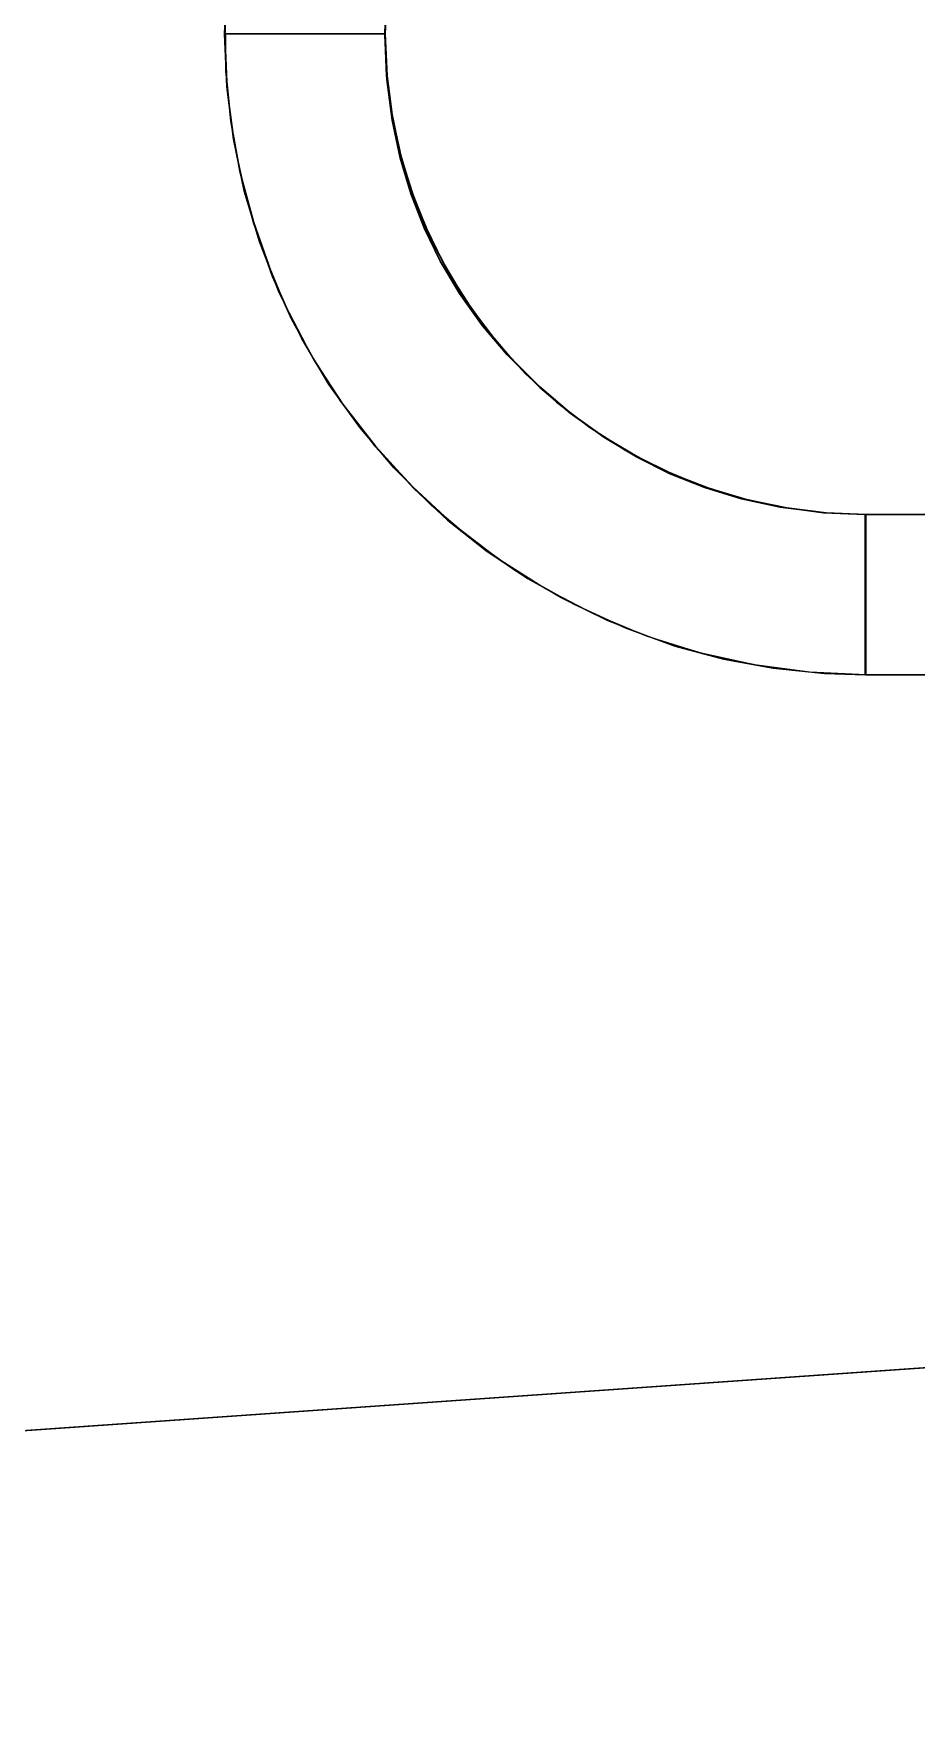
# Model space of a CAD drawing. Header units: millimetres. Extents: x -5968 to 8419, y -11886 to 221.
# Drawn here: x -5580 to -5575.87, y -10809.17 to -10801.26 of the extents above; entities that cross this region are included whole.
import ezdxf

# ---------------------------------------------------------------- set-up
doc = ezdxf.new("R2010")
doc.units = ezdxf.units.MM
doc.header["$LTSCALE"] = 20
doc.layers.add('Beschläge', color=7, linetype='Continuous')
doc.layers.add('Innenausbau_Konstruktion', color=7, linetype='Continuous')

msp = doc.modelspace()

# ---------------------------------------------------------------- linework, layer by layer
at = {"layer": 'Beschläge', "color": 7, "linetype": 'Continuous', "lineweight": 9, "transparency": 33554687}
for points, invisible_edges in [([(-5578.3595, -10801.2668, 3091.6093), (-5578.3542, -10801.0792, 3091.6093), (-5583.8596, -10794.5603, 3091.6093), (-5583.8596, -10807.9603, 3091.6093)], 10), ([(-5578.3575, -10801.2668, 3559.6093), (-5578.3522, -10801.0792, 3559.6093), (-5583.8576, -10794.5603, 3559.6093), (-5583.8576, -10807.9603, 3559.6093)], 10), ([(-5582.3596, -10807.9603, 3090.1093), (-5582.3596, -10794.5603, 3090.1093), (-5579.1088, -10801.2094, 3090.1093), (-5579.1054, -10801.4348, 3090.1093)], 10), ([(-5582.3576, -10807.9603, 3558.1093), (-5582.3576, -10794.5603, 3558.1093), (-5579.1068, -10801.2094, 3558.1093), (-5579.1034, -10801.4348, 3558.1093)], 10), ([(-5578.3596, -10801.2603, 3090.8593), (-5579.1096, -10801.2603, 3090.1093), (-5579.0982, -10800.9988, 3090.1093)], 8), ([(-5578.3576, -10801.2603, 3558.8593), (-5579.1076, -10801.2603, 3558.1093), (-5579.0973, -10801.0126, 3558.1093)], 8), ([(-5578.3596, -10801.2603, 3090.8593), (-5579.0982, -10800.9988, 3090.1093), (-5578.351, -10801.0642, 3090.8593)], 3), ([(-5578.3576, -10801.2603, 3558.8593), (-5579.0973, -10801.0126, 3558.1093), (-5578.3499, -10801.0745, 3558.8593)], 3), ([(-5583.8596, -10807.9603, 3091.6093), (-5578.3494, -10801.4738, 3091.6093), (-5578.3595, -10801.2668, 3091.6093)], 9), ([(-5583.8576, -10807.9603, 3559.6093), (-5578.3474, -10801.4738, 3559.6093), (-5578.3575, -10801.2668, 3559.6093)], 9), ([(-5578.3519, -10801.4461, 3090.8593), (-5579.1096, -10801.2603, 3090.1093), (-5578.3596, -10801.2603, 3090.8593)], 1), ([(-5578.3519, -10801.4461, 3090.8593), (-5579.0993, -10801.5081, 3090.1093), (-5579.1096, -10801.2603, 3090.1093)], 9), ([(-5578.349, -10801.4564, 3558.8593), (-5579.1076, -10801.2603, 3558.1093), (-5578.3576, -10801.2603, 3558.8593)], 1), ([(-5578.349, -10801.4564, 3558.8593), (-5579.0962, -10801.5218, 3558.1093), (-5579.1076, -10801.2603, 3558.1093)], 9), ([(-5578.3596, -10801.2603, 3090.8593), (-5578.3596, -10801.2603, 3091.6093), (-5578.351, -10801.4564, 3091.6093), (-5578.351, -10801.4564, 3090.8593)], 4), ([(-5578.3576, -10801.2603, 3558.8593), (-5578.3576, -10801.2603, 3559.6093), (-5578.3499, -10801.4461, 3559.6093), (-5578.3499, -10801.4461, 3558.8593)], 4), ([(-5582.3596, -10807.9603, 3090.1093), (-5579.1054, -10801.4348, 3090.1093), (-5579.0823, -10801.6699, 3090.1093)], 9), ([(-5582.3576, -10807.9603, 3558.1093), (-5579.1034, -10801.4348, 3558.1093), (-5579.0803, -10801.6699, 3558.1093)], 9), ([(-5578.3289, -10801.6307, 3090.8593), (-5579.0993, -10801.5081, 3090.1093), (-5578.3519, -10801.4461, 3090.8593)], 3), ([(-5578.3234, -10801.651, 3558.8593), (-5579.0962, -10801.5218, 3558.1093), (-5578.349, -10801.4564, 3558.8593)], 3), ([(-5578.351, -10801.4564, 3090.8593), (-5578.351, -10801.4564, 3091.6093), (-5578.3254, -10801.651, 3091.6093), (-5578.3254, -10801.651, 3090.8593)], 5), ([(-5578.3499, -10801.4461, 3558.8593), (-5578.3499, -10801.4461, 3559.6093), (-5578.3269, -10801.6307, 3559.6093), (-5578.3269, -10801.6307, 3558.8593)], 5), ([(-5583.8596, -10807.9603, 3091.6093), (-5578.325, -10801.6642, 3091.6093), (-5578.3494, -10801.4738, 3091.6093)], 9), ([(-5583.8576, -10807.9603, 3559.6093), (-5578.323, -10801.6642, 3559.6093), (-5578.3474, -10801.4738, 3559.6093)], 9), ([(-5578.3289, -10801.6307, 3090.8593), (-5579.0687, -10801.7541, 3090.1093), (-5579.0993, -10801.5081, 3090.1093)], 9), ([(-5578.3234, -10801.651, 3558.8593), (-5579.062, -10801.7813, 3558.1093), (-5579.0962, -10801.5218, 3558.1093)], 9), ([(-5583.8596, -10807.9603, 3091.6093), (-5578.2877, -10801.8417, 3091.6093), (-5578.325, -10801.6642, 3091.6093)], 9), ([(-5583.8576, -10807.9603, 3559.6093), (-5578.2857, -10801.8417, 3559.6093), (-5578.323, -10801.6642, 3559.6093)], 9), ([(-5582.3596, -10807.9603, 3090.1093), (-5579.0823, -10801.6699, 3090.1093), (-5579.0399, -10801.9025, 3090.1093)], 9), ([(-5582.3576, -10807.9603, 3558.1093), (-5579.0803, -10801.6699, 3558.1093), (-5579.0379, -10801.9025, 3558.1093)], 9), ([(-5578.2907, -10801.8127, 3090.8593), (-5579.0687, -10801.7541, 3090.1093), (-5578.3289, -10801.6307, 3090.8593)], 3), ([(-5578.2809, -10801.8427, 3558.8593), (-5579.062, -10801.7813, 3558.1093), (-5578.3234, -10801.651, 3558.8593)], 3), ([(-5578.3269, -10801.6307, 3558.8593), (-5578.3269, -10801.6307, 3559.6093), (-5578.2887, -10801.8127, 3559.6093), (-5578.2887, -10801.8127, 3558.8593)], 5), ([(-5578.3254, -10801.651, 3090.8593), (-5578.3254, -10801.651, 3091.6093), (-5578.2829, -10801.8427, 3091.6093), (-5578.2829, -10801.8427, 3090.8593)], 5), ([(-5578.2907, -10801.8127, 3090.8593), (-5579.0178, -10801.9968, 3090.1093), (-5579.0687, -10801.7541, 3090.1093)], 9), ([(-5578.2809, -10801.8427, 3558.8593), (-5579.0054, -10802.0368, 3558.1093), (-5579.062, -10801.7813, 3558.1093)], 9), ([(-5583.8596, -10807.9603, 3091.6093), (-5578.238, -10802.0093, 3091.6093), (-5578.2877, -10801.8417, 3091.6093)], 9), ([(-5583.8576, -10807.9603, 3559.6093), (-5578.236, -10802.0093, 3559.6093), (-5578.2857, -10801.8417, 3559.6093)], 9), ([(-5578.2377, -10801.9909, 3090.8593), (-5579.0178, -10801.9968, 3090.1093), (-5578.2907, -10801.8127, 3090.8593)], 3), ([(-5578.2219, -10802.0299, 3558.8593), (-5579.0054, -10802.0368, 3558.1093), (-5578.2809, -10801.8427, 3558.8593)], 3), ([(-5578.2887, -10801.8127, 3558.8593), (-5578.2887, -10801.8127, 3559.6093), (-5578.2357, -10801.9909, 3559.6093), (-5578.2357, -10801.9909, 3558.8593)], 5), ([(-5578.2829, -10801.8427, 3090.8593), (-5578.2829, -10801.8427, 3091.6093), (-5578.2239, -10802.0299, 3091.6093), (-5578.2239, -10802.0299, 3090.8593)], 5), ([(-5582.3596, -10807.9603, 3090.1093), (-5579.0399, -10801.9025, 3090.1093), (-5578.9756, -10802.1437, 3090.1093)], 9), ([(-5582.3576, -10807.9603, 3558.1093), (-5579.0379, -10801.9025, 3558.1093), (-5578.9736, -10802.1437, 3558.1093)], 9), ([(-5583.8596, -10807.9603, 3091.6093), (-5578.1759, -10802.1695, 3091.6093), (-5578.238, -10802.0093, 3091.6093)], 9), ([(-5583.8576, -10807.9603, 3559.6093), (-5578.1739, -10802.1695, 3559.6093), (-5578.236, -10802.0093, 3559.6093)], 9), ([(-5578.2377, -10801.9909, 3090.8593), (-5578.947, -10802.2344, 3090.1093), (-5579.0178, -10801.9968, 3090.1093)], 9), ([(-5578.1701, -10802.1641, 3090.8593), (-5578.947, -10802.2344, 3090.1093), (-5578.2377, -10801.9909, 3090.8593)], 3), ([(-5578.2357, -10801.9909, 3558.8593), (-5578.2357, -10801.9909, 3559.6093), (-5578.1681, -10802.1641, 3559.6093), (-5578.1681, -10802.1641, 3558.8593)], 5), ([(-5578.2219, -10802.0299, 3558.8593), (-5578.9267, -10802.2864, 3558.1093), (-5579.0054, -10802.0368, 3558.1093)], 9), ([(-5578.1468, -10802.2112, 3558.8593), (-5578.9267, -10802.2864, 3558.1093), (-5578.2219, -10802.0299, 3558.8593)], 3), ([(-5578.2239, -10802.0299, 3090.8593), (-5578.2239, -10802.0299, 3091.6093), (-5578.1488, -10802.2112, 3091.6093), (-5578.1488, -10802.2112, 3090.8593)], 5), ([(-5583.8596, -10807.9603, 3091.6093), (-5578.1004, -10802.3246, 3091.6093), (-5578.1759, -10802.1695, 3091.6093)], 9), ([(-5583.8576, -10807.9603, 3559.6093), (-5578.0984, -10802.3246, 3559.6093), (-5578.1739, -10802.1695, 3559.6093)], 9), ([(-5578.9756, -10802.1437, 3090.1093), (-5578.8863, -10802.3968, 3090.1093), (-5582.3596, -10807.9603, 3090.1093)], 10), ([(-5578.9736, -10802.1437, 3558.1093), (-5578.8843, -10802.3968, 3558.1093), (-5582.3576, -10807.9603, 3558.1093)], 10), ([(-5578.1701, -10802.1641, 3090.8593), (-5578.8569, -10802.4654, 3090.1093), (-5578.947, -10802.2344, 3090.1093)], 9), ([(-5578.0884, -10802.3312, 3090.8593), (-5578.8569, -10802.4654, 3090.1093), (-5578.1701, -10802.1641, 3090.8593)], 3), ([(-5578.1681, -10802.1641, 3558.8593), (-5578.1681, -10802.1641, 3559.6093), (-5578.0864, -10802.3312, 3559.6093), (-5578.0864, -10802.3312, 3558.8593)], 5), ([(-5578.1468, -10802.2112, 3558.8593), (-5578.8265, -10802.5282, 3558.1093), (-5578.9267, -10802.2864, 3558.1093)], 9), ([(-5578.0561, -10802.3853, 3558.8593), (-5578.8265, -10802.5282, 3558.1093), (-5578.1468, -10802.2112, 3558.8593)], 3), ([(-5578.1488, -10802.2112, 3090.8593), (-5578.1488, -10802.2112, 3091.6093), (-5578.0581, -10802.3853, 3091.6093), (-5578.0581, -10802.3853, 3090.8593)], 5), ([(-5583.8596, -10807.9603, 3091.6093), (-5578.0098, -10802.4766, 3091.6093), (-5578.1004, -10802.3246, 3091.6093)], 9), ([(-5583.8576, -10807.9603, 3559.6093), (-5578.0078, -10802.4766, 3559.6093), (-5578.0984, -10802.3246, 3559.6093)], 9), ([(-5578.0884, -10802.3312, 3090.8593), (-5578.748, -10802.6882, 3090.1093), (-5578.8569, -10802.4654, 3090.1093)], 9), ([(-5577.9932, -10802.4909, 3090.8593), (-5578.748, -10802.6882, 3090.1093), (-5578.0884, -10802.3312, 3090.8593)], 3), ([(-5578.0864, -10802.3312, 3558.8593), (-5578.0864, -10802.3312, 3559.6093), (-5577.9912, -10802.4909, 3559.6093), (-5577.9912, -10802.4909, 3558.8593)], 5), ([(-5582.3596, -10807.9603, 3090.1093), (-5578.8863, -10802.3968, 3090.1093), (-5578.798, -10802.5945, 3090.1093)], 9), ([(-5582.3576, -10807.9603, 3558.1093), (-5578.8843, -10802.3968, 3558.1093), (-5578.796, -10802.5945, 3558.1093)], 9), ([(-5578.0561, -10802.3853, 3558.8593), (-5578.7057, -10802.7603, 3558.1093), (-5578.8265, -10802.5282, 3558.1093)], 9), ([(-5577.9507, -10802.5509, 3558.8593), (-5578.7057, -10802.7603, 3558.1093), (-5578.0561, -10802.3853, 3558.8593)], 3), ([(-5578.0581, -10802.3853, 3090.8593), (-5578.0581, -10802.3853, 3091.6093), (-5577.9527, -10802.5509, 3091.6093), (-5577.9527, -10802.5509, 3090.8593)], 5), ([(-5577.9017, -10802.6271, 3091.6093), (-5578.0098, -10802.4766, 3091.6093), (-5583.8596, -10807.9603, 3091.6093)], 10), ([(-5577.8997, -10802.6271, 3559.6093), (-5578.0078, -10802.4766, 3559.6093), (-5583.8576, -10807.9603, 3559.6093)], 10), ([(-5577.9932, -10802.4909, 3090.8593), (-5578.6211, -10802.9012, 3090.1093), (-5578.748, -10802.6882, 3090.1093)], 9), ([(-5577.8851, -10802.6423, 3090.8593), (-5578.6211, -10802.9012, 3090.1093), (-5577.9932, -10802.4909, 3090.8593)], 3), ([(-5577.9912, -10802.4909, 3558.8593), (-5577.9912, -10802.4909, 3559.6093), (-5577.8831, -10802.6423, 3559.6093), (-5577.8831, -10802.6423, 3558.8593)], 5), ([(-5577.9507, -10802.5509, 3558.8593), (-5578.565, -10802.981, 3558.1093), (-5578.7057, -10802.7603, 3558.1093)], 9), ([(-5577.8312, -10802.7066, 3558.8593), (-5578.565, -10802.981, 3558.1093), (-5577.9507, -10802.5509, 3558.8593)], 3), ([(-5577.9527, -10802.5509, 3090.8593), (-5577.9527, -10802.5509, 3091.6093), (-5577.8332, -10802.7066, 3091.6093), (-5577.8332, -10802.7066, 3090.8593)], 5), ([(-5577.7862, -10802.7629, 3091.6093), (-5577.9017, -10802.6271, 3091.6093), (-5583.8596, -10807.9603, 3091.6093)], 10), ([(-5577.7842, -10802.7629, 3559.6093), (-5577.8997, -10802.6271, 3559.6093), (-5583.8576, -10807.9603, 3559.6093)], 10), ([(-5578.798, -10802.5945, 3090.1093), (-5578.6877, -10802.7963, 3090.1093), (-5582.3596, -10807.9603, 3090.1093)], 10), ([(-5578.796, -10802.5945, 3558.1093), (-5578.6857, -10802.7963, 3558.1093), (-5582.3576, -10807.9603, 3558.1093)], 10), ([(-5577.8851, -10802.6423, 3090.8593), (-5578.477, -10803.103, 3090.1093), (-5578.6211, -10802.9012, 3090.1093)], 9), ([(-5577.765, -10802.7842, 3090.8593), (-5578.477, -10803.103, 3090.1093), (-5577.8851, -10802.6423, 3090.8593)], 3), ([(-5577.8831, -10802.6423, 3558.8593), (-5577.8831, -10802.6423, 3559.6093), (-5577.763, -10802.7842, 3559.6093), (-5577.763, -10802.7842, 3558.8593)], 5), ([(-5577.8312, -10802.7066, 3558.8593), (-5578.4057, -10803.1887, 3558.1093), (-5578.565, -10802.981, 3558.1093)], 9), ([(-5577.6986, -10802.8513, 3558.8593), (-5578.4057, -10803.1887, 3558.1093), (-5577.8312, -10802.7066, 3558.8593)], 3), ([(-5577.8332, -10802.7066, 3090.8593), (-5577.8332, -10802.7066, 3091.6093), (-5577.7006, -10802.8513, 3091.6093), (-5577.7006, -10802.8513, 3090.8593)], 5), ([(-5577.6377, -10802.9111, 3091.6093), (-5577.7862, -10802.7629, 3091.6093), (-5583.8596, -10807.9603, 3091.6093), (-5582.3596, -10807.9603, 3091.6093)], 10), ([(-5577.6357, -10802.9111, 3559.6093), (-5577.7842, -10802.7629, 3559.6093), (-5583.8576, -10807.9603, 3559.6093), (-5582.3576, -10807.9603, 3559.6093)], 10), ([(-5582.3596, -10807.9603, 3090.1093), (-5578.6877, -10802.7963, 3090.1093), (-5578.5574, -10802.9946, 3090.1093)], 9), ([(-5582.3576, -10807.9603, 3558.1093), (-5578.6857, -10802.7963, 3558.1093), (-5578.5554, -10802.9946, 3558.1093)], 9), ([(-5577.765, -10802.7842, 3090.8593), (-5578.3168, -10803.2922, 3090.1093), (-5578.477, -10803.103, 3090.1093)], 9), ([(-5577.6335, -10802.9157, 3090.8593), (-5578.3168, -10803.2922, 3090.1093), (-5577.765, -10802.7842, 3090.8593)], 3), ([(-5577.763, -10802.7842, 3558.8593), (-5577.763, -10802.7842, 3559.6093), (-5577.6315, -10802.9157, 3559.6093), (-5577.6315, -10802.9157, 3558.8593)], 5), ([(-5577.6986, -10802.8513, 3558.8593), (-5578.2289, -10803.3816, 3558.1093), (-5578.4057, -10803.1887, 3558.1093)], 9), ([(-5577.5539, -10802.9839, 3558.8593), (-5578.2289, -10803.3816, 3558.1093), (-5577.6986, -10802.8513, 3558.8593)], 3), ([(-5577.7006, -10802.8513, 3090.8593), (-5577.7006, -10802.8513, 3091.6093), (-5577.5559, -10802.9839, 3091.6093), (-5577.5559, -10802.9839, 3090.8593)], 5), ([(-5582.3596, -10807.9603, 3091.6093), (-5577.486, -10803.0401, 3091.6093), (-5577.6377, -10802.9111, 3091.6093)], 9), ([(-5582.3576, -10807.9603, 3559.6093), (-5577.484, -10803.0401, 3559.6093), (-5577.6357, -10802.9111, 3559.6093)], 9), ([(-5577.6335, -10802.9157, 3090.8593), (-5578.1414, -10803.4675, 3090.1093), (-5578.3168, -10803.2922, 3090.1093)], 9), ([(-5577.4916, -10803.0359, 3090.8593), (-5578.1414, -10803.4675, 3090.1093), (-5577.6335, -10802.9157, 3090.8593)], 3), ([(-5577.6315, -10802.9157, 3558.8593), (-5577.6315, -10802.9157, 3559.6093), (-5577.4896, -10803.0359, 3559.6093), (-5577.4896, -10803.0359, 3558.8593)], 5), ([(-5582.3596, -10807.9603, 3090.1093), (-5578.5574, -10802.9946, 3090.1093), (-5578.404, -10803.1916, 3090.1093)], 9), ([(-5582.3596, -10807.9603, 3091.6093), (-5577.3343, -10803.1496, 3091.6093), (-5577.486, -10803.0401, 3091.6093)], 9), ([(-5582.3576, -10807.9603, 3558.1093), (-5578.5554, -10802.9946, 3558.1093), (-5578.402, -10803.1916, 3558.1093)], 9), ([(-5582.3576, -10807.9603, 3559.6093), (-5577.3323, -10803.1496, 3559.6093), (-5577.484, -10803.0401, 3559.6093)], 9), ([(-5577.5539, -10802.9839, 3558.8593), (-5578.0359, -10803.5584, 3558.1093), (-5578.2289, -10803.3816, 3558.1093)], 9), ([(-5577.4916, -10803.0359, 3090.8593), (-5577.9522, -10803.6277, 3090.1093), (-5578.1414, -10803.4675, 3090.1093)], 9), ([(-5577.3981, -10803.1034, 3558.8593), (-5578.0359, -10803.5584, 3558.1093), (-5577.5539, -10802.9839, 3558.8593)], 3), ([(-5577.3402, -10803.1439, 3090.8593), (-5577.9522, -10803.6277, 3090.1093), (-5577.4916, -10803.0359, 3090.8593)], 3), ([(-5577.5559, -10802.9839, 3090.8593), (-5577.5559, -10802.9839, 3091.6093), (-5577.4001, -10803.1034, 3091.6093), (-5577.4001, -10803.1034, 3090.8593)], 5), ([(-5577.4896, -10803.0359, 3558.8593), (-5577.4896, -10803.0359, 3559.6093), (-5577.3382, -10803.1439, 3559.6093), (-5577.3382, -10803.1439, 3558.8593)], 5), ([(-5577.3981, -10803.1034, 3558.8593), (-5577.8283, -10803.7178, 3558.1093), (-5578.0359, -10803.5584, 3558.1093)], 9), ([(-5577.2326, -10803.2089, 3558.8593), (-5577.8283, -10803.7178, 3558.1093), (-5577.3981, -10803.1034, 3558.8593)], 3), ([(-5577.4001, -10803.1034, 3090.8593), (-5577.4001, -10803.1034, 3091.6093), (-5577.2346, -10803.2089, 3091.6093), (-5577.2346, -10803.2089, 3090.8593)], 5), ([(-5582.3596, -10807.9603, 3091.6093), (-5577.1809, -10803.2426, 3091.6093), (-5577.3343, -10803.1496, 3091.6093)], 9), ([(-5582.3596, -10807.9603, 3090.1093), (-5578.404, -10803.1916, 3090.1093), (-5578.2238, -10803.3888, 3090.1093)], 9), ([(-5582.3576, -10807.9603, 3559.6093), (-5577.1789, -10803.2426, 3559.6093), (-5577.3323, -10803.1496, 3559.6093)], 9), ([(-5582.3576, -10807.9603, 3558.1093), (-5578.402, -10803.1916, 3558.1093), (-5578.2218, -10803.3888, 3558.1093)], 9), ([(-5577.3402, -10803.1439, 3090.8593), (-5577.7504, -10803.7718, 3090.1093), (-5577.9522, -10803.6277, 3090.1093)], 9), ([(-5577.2326, -10803.2089, 3558.8593), (-5577.6076, -10803.8584, 3558.1093), (-5577.8283, -10803.7178, 3558.1093)], 9), ([(-5577.1805, -10803.2391, 3090.8593), (-5577.7504, -10803.7718, 3090.1093), (-5577.3402, -10803.1439, 3090.8593)], 3), ([(-5577.0585, -10803.2995, 3558.8593), (-5577.6076, -10803.8584, 3558.1093), (-5577.2326, -10803.2089, 3558.8593)], 3), ([(-5577.3382, -10803.1439, 3558.8593), (-5577.3382, -10803.1439, 3559.6093), (-5577.1785, -10803.2391, 3559.6093), (-5577.1785, -10803.2391, 3558.8593)], 5), ([(-5577.2346, -10803.2089, 3090.8593), (-5577.2346, -10803.2089, 3091.6093), (-5577.0605, -10803.2995, 3091.6093), (-5577.0605, -10803.2995, 3090.8593)], 5), ([(-5582.3596, -10807.9603, 3091.6093), (-5577.0239, -10803.321, 3091.6093), (-5577.1809, -10803.2426, 3091.6093)], 9), ([(-5582.3576, -10807.9603, 3559.6093), (-5577.0219, -10803.321, 3559.6093), (-5577.1789, -10803.2426, 3559.6093)], 9), ([(-5577.1805, -10803.2391, 3090.8593), (-5577.5374, -10803.8987, 3090.1093), (-5577.7504, -10803.7718, 3090.1093)], 9), ([(-5577.0134, -10803.3208, 3090.8593), (-5577.5374, -10803.8987, 3090.1093), (-5577.1805, -10803.2391, 3090.8593)], 3), ([(-5577.1785, -10803.2391, 3558.8593), (-5577.1785, -10803.2391, 3559.6093), (-5577.0114, -10803.3208, 3559.6093), (-5577.0114, -10803.3208, 3558.8593)], 5), ([(-5582.3596, -10807.9603, 3091.6093), (-5576.8612, -10803.3861, 3091.6093), (-5577.0239, -10803.321, 3091.6093)], 9), ([(-5582.3576, -10807.9603, 3559.6093), (-5576.8592, -10803.3861, 3559.6093), (-5577.0219, -10803.321, 3559.6093)], 9), ([(-5577.0585, -10803.2995, 3558.8593), (-5577.3754, -10803.9792, 3558.1093), (-5577.6076, -10803.8584, 3558.1093)], 9), ([(-5577.0134, -10803.3208, 3090.8593), (-5577.3147, -10804.0076, 3090.1093), (-5577.5374, -10803.8987, 3090.1093)], 9), ([(-5576.8771, -10803.3746, 3558.8593), (-5577.3754, -10803.9792, 3558.1093), (-5577.0585, -10803.2995, 3558.8593)], 3), ([(-5576.8402, -10803.3884, 3090.8593), (-5577.3147, -10804.0076, 3090.1093), (-5577.0134, -10803.3208, 3090.8593)], 3), ([(-5577.0605, -10803.2995, 3090.8593), (-5577.0605, -10803.2995, 3091.6093), (-5576.8791, -10803.3746, 3091.6093), (-5576.8791, -10803.3746, 3090.8593)], 5), ([(-5577.0114, -10803.3208, 3558.8593), (-5577.0114, -10803.3208, 3559.6093), (-5576.8382, -10803.3884, 3559.6093), (-5576.8382, -10803.3884, 3558.8593)], 5), ([(-5582.3596, -10807.9603, 3091.6093), (-5576.6902, -10803.4383, 3091.6093), (-5576.8612, -10803.3861, 3091.6093)], 9), ([(-5578.2238, -10803.3888, 3090.1093), (-5578.0662, -10803.5362, 3090.1093), (-5582.3596, -10807.9603, 3090.1093)], 10), ([(-5582.3596, -10807.9603, 3091.6093), (-5576.5078, -10803.4775, 3091.6093), (-5576.6902, -10803.4383, 3091.6093)], 9), ([(-5582.3576, -10807.9603, 3559.6093), (-5576.6882, -10803.4383, 3559.6093), (-5576.8592, -10803.3861, 3559.6093)], 9), ([(-5578.2218, -10803.3888, 3558.1093), (-5578.0642, -10803.5362, 3558.1093), (-5582.3576, -10807.9603, 3558.1093)], 10), ([(-5582.3576, -10807.9603, 3559.6093), (-5576.5058, -10803.4775, 3559.6093), (-5576.6882, -10803.4383, 3559.6093)], 9), ([(-5576.8771, -10803.3746, 3558.8593), (-5577.1336, -10804.0794, 3558.1093), (-5577.3754, -10803.9792, 3558.1093)], 9), ([(-5576.8402, -10803.3884, 3090.8593), (-5577.0837, -10804.0978, 3090.1093), (-5577.3147, -10804.0076, 3090.1093)], 9), ([(-5576.6899, -10803.4336, 3558.8593), (-5577.1336, -10804.0794, 3558.1093), (-5576.8771, -10803.3746, 3558.8593)], 3), ([(-5576.6899, -10803.4336, 3558.8593), (-5576.884, -10804.1581, 3558.1093), (-5577.1336, -10804.0794, 3558.1093)], 9), ([(-5576.6619, -10803.4415, 3090.8593), (-5577.0837, -10804.0978, 3090.1093), (-5576.8402, -10803.3884, 3090.8593)], 3), ([(-5576.6619, -10803.4415, 3090.8593), (-5576.846, -10804.1685, 3090.1093), (-5577.0837, -10804.0978, 3090.1093)], 9), ([(-5576.4983, -10803.4761, 3558.8593), (-5576.884, -10804.1581, 3558.1093), (-5576.6899, -10803.4336, 3558.8593)], 3), ([(-5576.8791, -10803.3746, 3090.8593), (-5576.8791, -10803.3746, 3091.6093), (-5576.6919, -10803.4336, 3091.6093), (-5576.6919, -10803.4336, 3090.8593)], 5), ([(-5576.4799, -10803.4796, 3090.8593), (-5576.846, -10804.1685, 3090.1093), (-5576.6619, -10803.4415, 3090.8593)], 3), ([(-5576.8382, -10803.3884, 3558.8593), (-5576.8382, -10803.3884, 3559.6093), (-5576.6599, -10803.4415, 3559.6093), (-5576.6599, -10803.4415, 3558.8593)], 5), ([(-5576.6919, -10803.4336, 3090.8593), (-5576.6919, -10803.4336, 3091.6093), (-5576.5003, -10803.4761, 3091.6093), (-5576.5003, -10803.4761, 3090.8593)], 5), ([(-5576.6599, -10803.4415, 3558.8593), (-5576.6599, -10803.4415, 3559.6093), (-5576.4779, -10803.4796, 3559.6093), (-5576.4779, -10803.4796, 3558.8593)], 5), ([(-5576.3104, -10803.5022, 3091.6093), (-5576.5078, -10803.4775, 3091.6093), (-5582.3596, -10807.9603, 3091.6093)], 10), ([(-5576.1096, -10803.5103, 3091.6093), (-5576.3104, -10803.5022, 3091.6093), (-5582.3596, -10807.9603, 3091.6093)], 10), ([(-5573.6096, -10803.5103, 3091.6093), (-5576.1096, -10803.5103, 3091.6093), (-5582.3596, -10807.9603, 3091.6093), (-5569.5201, -10807.0625, 3091.6093)], 10), ([(-5576.3084, -10803.5022, 3559.6093), (-5576.5058, -10803.4775, 3559.6093), (-5582.3576, -10807.9603, 3559.6093)], 10), ([(-5576.1076, -10803.5103, 3559.6093), (-5576.3084, -10803.5022, 3559.6093), (-5582.3576, -10807.9603, 3559.6093)], 10), ([(-5573.6076, -10803.5103, 3559.6093), (-5576.1076, -10803.5103, 3559.6093), (-5582.3576, -10807.9603, 3559.6093), (-5569.5181, -10807.0625, 3559.6093)], 10), ([(-5576.4983, -10803.4761, 3558.8593), (-5576.6285, -10804.2147, 3558.1093), (-5576.884, -10804.1581, 3558.1093)], 9), ([(-5576.4799, -10803.4796, 3090.8593), (-5576.6034, -10804.2194, 3090.1093), (-5576.846, -10804.1685, 3090.1093)], 9), ([(-5576.3037, -10803.5018, 3558.8593), (-5576.6285, -10804.2147, 3558.1093), (-5576.4983, -10803.4761, 3558.8593)], 3), ([(-5576.3037, -10803.5018, 3558.8593), (-5576.3691, -10804.2489, 3558.1093), (-5576.6285, -10804.2147, 3558.1093)], 9), ([(-5576.2954, -10803.5026, 3090.8593), (-5576.6034, -10804.2194, 3090.1093), (-5576.4799, -10803.4796, 3090.8593)], 3), ([(-5576.2954, -10803.5026, 3090.8593), (-5576.3573, -10804.2501, 3090.1093), (-5576.6034, -10804.2194, 3090.1093)], 9), ([(-5576.5003, -10803.4761, 3090.8593), (-5576.5003, -10803.4761, 3091.6093), (-5576.3057, -10803.5018, 3091.6093), (-5576.3057, -10803.5018, 3090.8593)], 5), ([(-5576.4779, -10803.4796, 3558.8593), (-5576.4779, -10803.4796, 3559.6093), (-5576.2934, -10803.5026, 3559.6093), (-5576.2934, -10803.5026, 3558.8593)], 5), ([(-5576.1076, -10803.5103, 3558.8593), (-5576.3691, -10804.2489, 3558.1093), (-5576.3037, -10803.5018, 3558.8593)], 3), ([(-5576.1076, -10803.5103, 3558.8593), (-5576.1076, -10804.2603, 3558.1093), (-5576.3691, -10804.2489, 3558.1093)], 8), ([(-5576.1096, -10803.5103, 3090.8593), (-5576.3573, -10804.2501, 3090.1093), (-5576.2954, -10803.5026, 3090.8593)], 3), ([(-5576.1096, -10803.5103, 3090.8593), (-5576.1096, -10804.2603, 3090.1093), (-5576.3573, -10804.2501, 3090.1093)], 8), ([(-5576.3057, -10803.5018, 3090.8593), (-5576.3057, -10803.5018, 3091.6093), (-5576.1096, -10803.5103, 3091.6093), (-5576.1096, -10803.5103, 3090.8593)], 1), ([(-5576.2934, -10803.5026, 3558.8593), (-5576.2934, -10803.5026, 3559.6093), (-5576.1076, -10803.5103, 3559.6093), (-5576.1076, -10803.5103, 3558.8593)], 1), ([(-5578.0662, -10803.5362, 3090.1093), (-5577.8869, -10803.6786, 3090.1093), (-5582.3596, -10807.9603, 3090.1093)], 10), ([(-5578.0642, -10803.5362, 3558.1093), (-5577.8849, -10803.6786, 3558.1093), (-5582.3576, -10807.9603, 3558.1093)], 10), ([(-5582.3596, -10807.9603, 3090.1093), (-5577.8869, -10803.6786, 3090.1093), (-5577.6911, -10803.8098, 3090.1093)], 9), ([(-5582.3576, -10807.9603, 3558.1093), (-5577.8849, -10803.6786, 3558.1093), (-5577.6891, -10803.8098, 3558.1093)], 9), ([(-5582.3596, -10807.9603, 3090.1093), (-5577.6911, -10803.8098, 3090.1093), (-5577.4751, -10803.9306, 3090.1093)], 9), ([(-5582.3576, -10807.9603, 3558.1093), (-5577.6891, -10803.8098, 3558.1093), (-5577.4731, -10803.9306, 3558.1093)], 9), ([(-5577.4751, -10803.9306, 3090.1093), (-5577.2342, -10804.0413, 3090.1093), (-5582.3596, -10807.9603, 3090.1093)], 10), ([(-5577.4731, -10803.9306, 3558.1093), (-5577.2322, -10804.0413, 3558.1093), (-5582.3576, -10807.9603, 3558.1093)], 10), ([(-5577.2342, -10804.0413, 3090.1093), (-5577.0009, -10804.1264, 3090.1093), (-5582.3596, -10807.9603, 3090.1093)], 10), ([(-5577.2322, -10804.0413, 3558.1093), (-5576.9989, -10804.1264, 3558.1093), (-5582.3576, -10807.9603, 3558.1093)], 10), ([(-5582.3596, -10807.9603, 3090.1093), (-5577.0009, -10804.1264, 3090.1093), (-5576.7738, -10804.1878, 3090.1093)], 9), ([(-5582.3576, -10807.9603, 3558.1093), (-5576.9989, -10804.1264, 3558.1093), (-5576.7718, -10804.1878, 3558.1093)], 9), ([(-5582.3596, -10807.9603, 3090.1093), (-5576.7738, -10804.1878, 3090.1093), (-5576.5418, -10804.2304, 3090.1093)], 9), ([(-5582.3596, -10807.9603, 3090.1093), (-5576.5418, -10804.2304, 3090.1093), (-5576.3003, -10804.2546, 3090.1093)], 9), ([(-5582.3576, -10807.9603, 3558.1093), (-5576.7718, -10804.1878, 3558.1093), (-5576.5398, -10804.2304, 3558.1093)], 9), ([(-5582.3576, -10807.9603, 3558.1093), (-5576.5398, -10804.2304, 3558.1093), (-5576.2983, -10804.2546, 3558.1093)], 9), ([(-5582.3596, -10807.9603, 3090.1093), (-5576.3003, -10804.2546, 3090.1093), (-5576.1096, -10804.2603, 3090.1093)], 9), ([(-5576.1096, -10804.2603, 3090.1093), (-5573.6096, -10804.2603, 3090.1093), (-5569.5201, -10807.0625, 3090.1093), (-5582.3596, -10807.9603, 3090.1093)], 10), ([(-5582.3576, -10807.9603, 3558.1093), (-5576.2983, -10804.2546, 3558.1093), (-5576.1076, -10804.2603, 3558.1093)], 9), ([(-5576.1076, -10804.2603, 3558.1093), (-5573.6076, -10804.2603, 3558.1093), (-5569.5181, -10807.0625, 3558.1093), (-5582.3576, -10807.9603, 3558.1093)], 10)]:
    msp.add_3dface(points, dxfattribs=dict(at, invisible_edges=invisible_edges))
for points in [[(-5576.1096, -10804.2603, 3090.1093), (-5576.1096, -10803.5103, 3090.8593), (-5573.6096, -10803.5103, 3090.8593), (-5573.6096, -10804.2603, 3090.1093)], [(-5576.1096, -10803.5103, 3090.8593), (-5576.1096, -10803.5103, 3091.6093), (-5573.6096, -10803.5103, 3091.6093), (-5573.6096, -10803.5103, 3090.8593)], [(-5576.1076, -10804.2603, 3558.1093), (-5576.1076, -10803.5103, 3558.8593), (-5573.6076, -10803.5103, 3558.8593), (-5573.6076, -10804.2603, 3558.1093)], [(-5576.1076, -10803.5103, 3558.8593), (-5576.1076, -10803.5103, 3559.6093), (-5573.6076, -10803.5103, 3559.6093), (-5573.6076, -10803.5103, 3558.8593)], [(-5569.5201, -10807.0625, 3091.6093), (-5582.3596, -10807.9603, 3091.6093), (-5582.3596, -10807.9603, 3090.1093), (-5569.5201, -10807.0625, 3090.1093)], [(-5569.5181, -10807.0625, 3559.6093), (-5582.3576, -10807.9603, 3559.6093), (-5582.3576, -10807.9603, 3558.1093), (-5569.5181, -10807.0625, 3558.1093)]]:
    msp.add_3dface(points, dxfattribs=at)
at = {"layer": 'Innenausbau_Konstruktion', "color": 7, "linetype": 'Continuous', "lineweight": 25, "transparency": 33554687}
for points in [[(-4781.0596, -11284.4357, 3525.1093), (-4781.0596, -10714.4357, 3525.1093), (-5595.0596, -10714.4357, 3525.1093), (-5595.0596, -11284.4357, 3525.1093)], [(-5595.0596, -11284.4357, 3543.1093), (-5595.0596, -10714.4357, 3543.1093), (-4781.0596, -10714.4357, 3543.1093), (-4781.0596, -11284.4357, 3543.1093)], [(-4781.0596, -11284.4357, 3690.1093), (-4781.0596, -10714.4357, 3690.1093), (-5595.0596, -10714.4357, 3690.1093), (-5595.0596, -11284.4357, 3690.1093)], [(-5595.0596, -11284.4357, 3708.1093), (-5595.0596, -10714.4357, 3708.1093), (-4781.0596, -10714.4357, 3708.1093), (-4781.0596, -11284.4357, 3708.1093)], [(-4781.0596, -11284.4357, 4946.1093), (-4781.0596, -10714.4357, 4946.1093), (-5595.0596, -10714.4357, 4946.1093), (-5595.0596, -11284.4357, 4946.1093)], [(-5595.0596, -11284.4357, 4964.1093), (-5595.0596, -10714.4357, 4964.1093), (-4781.0596, -10714.4357, 4964.1093), (-4781.0596, -11284.4357, 4964.1093)], [(-4781.0596, -11284.4357, 5190.1093), (-4781.0596, -10714.4357, 5190.1093), (-5595.0596, -10714.4357, 5190.1093), (-5595.0596, -11284.4357, 5190.1093)], [(-5595.0596, -11284.4357, 5208.1093), (-5595.0596, -10714.4357, 5208.1093), (-4781.0596, -10714.4357, 5208.1093), (-4781.0596, -11284.4357, 5208.1093)]]:
    msp.add_3dface(points, dxfattribs=at)

doc.saveas('drawing.dxf')
